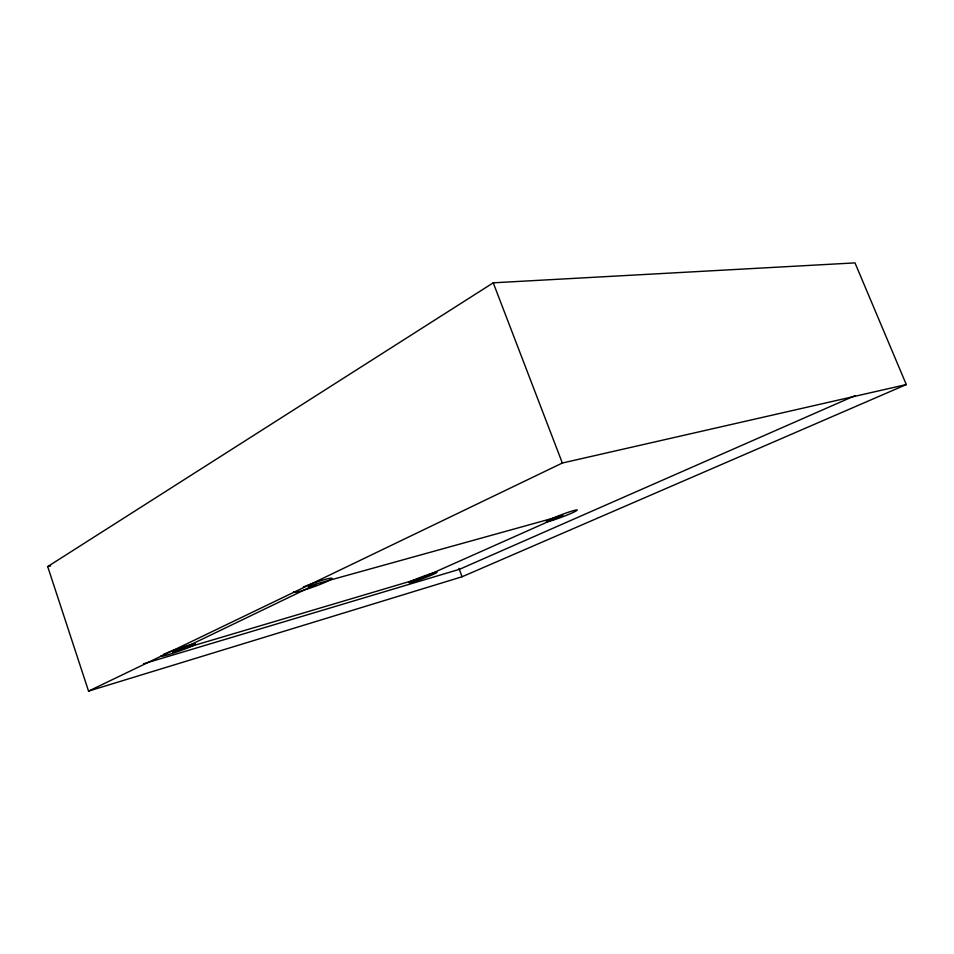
<?xml version="1.0" encoding="UTF-8"?>
<svg xmlns="http://www.w3.org/2000/svg" width="954" height="954" viewBox="0 0 954 954"><rect width="100%" height="100%" fill="white"/><g stroke="black" fill="none" stroke-linecap="round" stroke-linejoin="round"><path stroke-width="1.43" d="M315.893 584.385L308.392 586.948L317.825 583.49L560.666 516.09L422.169 577.742L178.291 650.127M47.7 566.581L493.242 282.825L854.999 262.887L906.3 384.569L462.058 576.765L88.543 691.113L47.7 566.581L50.61 565.937M88.543 691.113L562.335 463.024L906.3 384.569M314.617 585.005L179.352 650.163L172.805 652.286L177.444 650.389M855.118 395.624L459.589 569.264L143.482 663.817M419.545 578.518L418.377 579.173L423.612 577.098M558.543 516.674L562.884 515.303L557.553 517.473M493.242 282.825L562.335 463.024M458.969 568.381L462.058 576.765M167.379 652.667A18.436 1.359 -19.4 0 1 193.829 643.95A18.436 1.359 -19.4 0 1 181.332 650.342A18.436 1.359 -19.4 0 1 160.594 656.137M163.265 654.48A18.436 1.359 -19.4 0 1 166.211 653.156M303.432 586.972A20.38 1.777 -19.8 0 1 331.121 578.196A20.38 1.777 -19.8 0 1 314.248 586.638A20.38 1.777 -19.8 0 1 293.76 591.814M552.926 520.216A16.409 1.181 -20.7 0 0 577.182 510.187A16.409 1.181 -20.7 0 0 555.598 517.02A16.409 1.181 -20.7 0 0 552.926 520.216M416.23 580.831A14.87 0.966 -20.3 0 0 437.004 572.281A14.87 0.966 -20.3 0 0 415.932 579.15A14.87 0.966 -20.3 0 0 416.23 580.831"/></g></svg>
